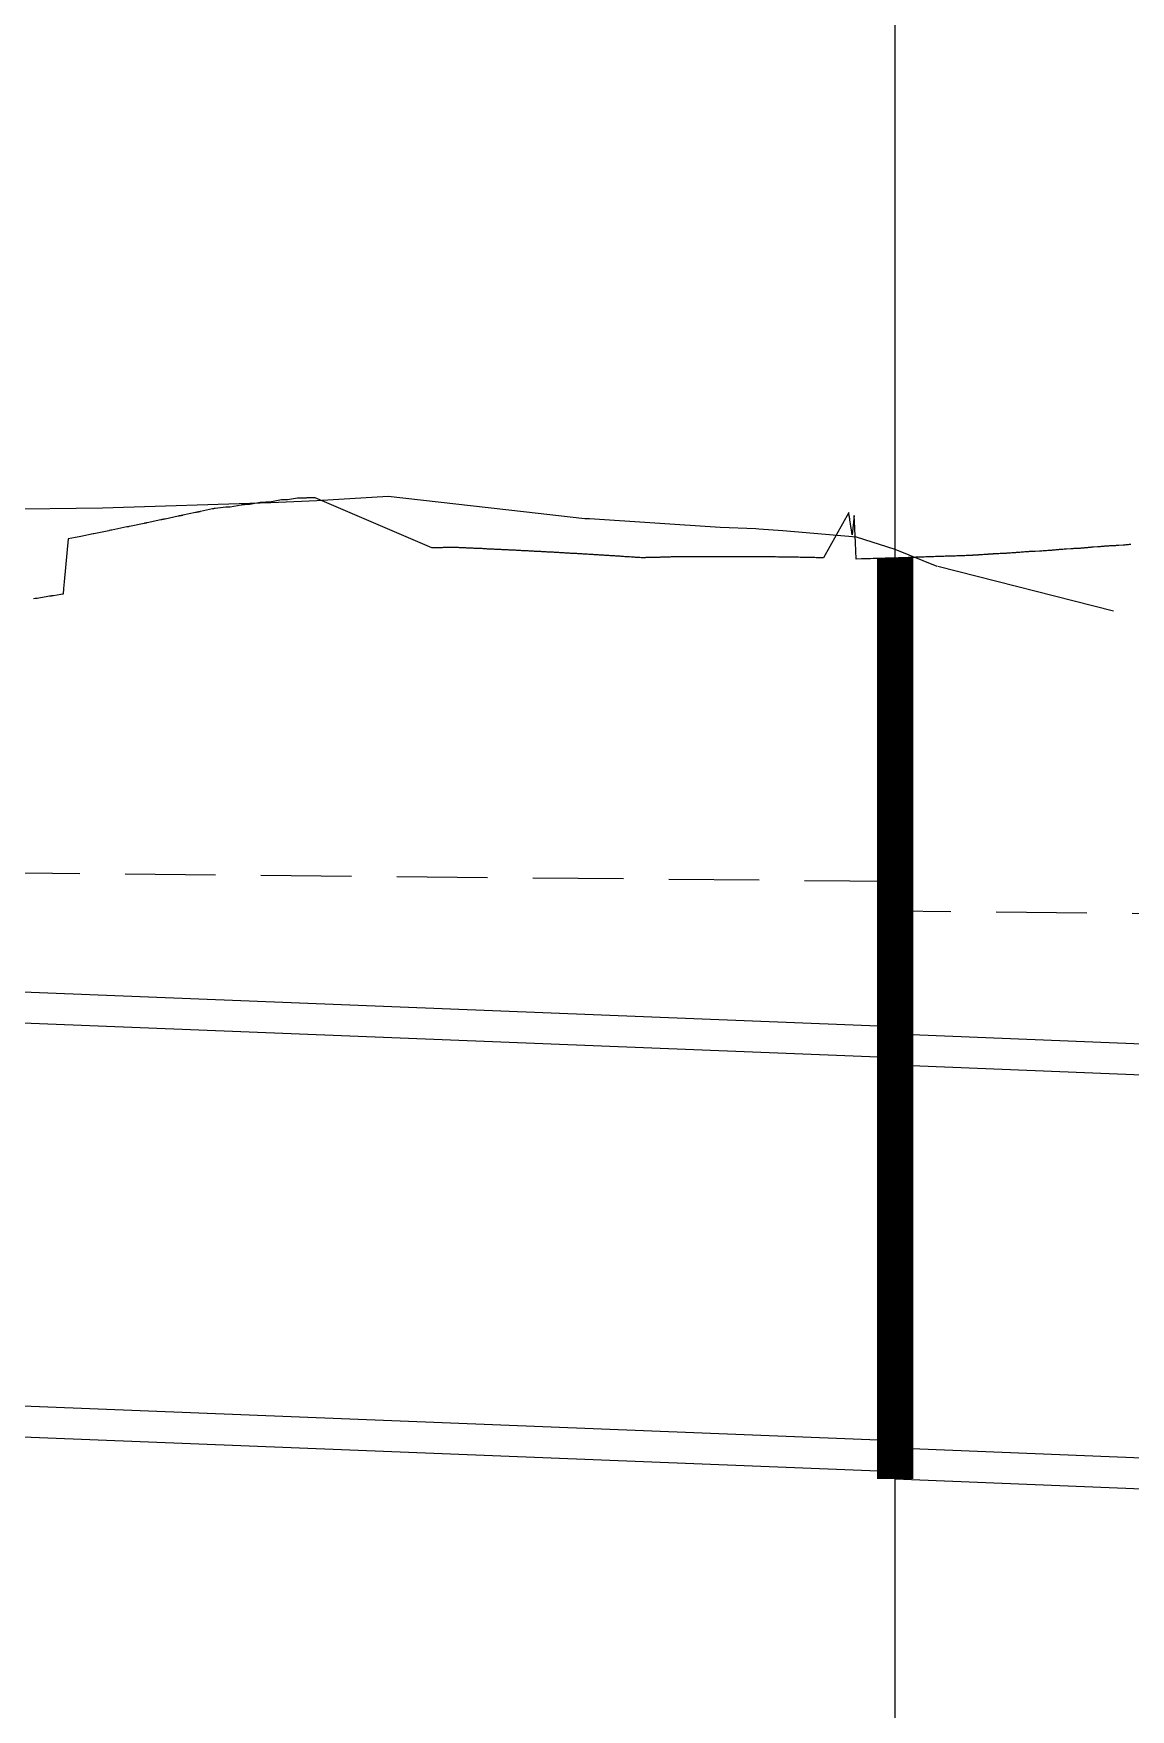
# Model space of a CAD drawing. Header units: metres. Extents: x 27 to 1668, y 87 to 577.
# Drawn here: x 576.89 to 607.15, y 323.75 to 370 of the extents above; entities that cross this region are included whole.
import ezdxf

# ---------------------------------------------------------------- set-up
doc = ezdxf.new("R2010")
doc.units = ezdxf.units.M
doc.linetypes.add('DASHED', pattern=[7.5, 5, -2.5])
doc.linetypes.add('HIDDEN', pattern=[3.75, 2.5, -1.25])
for name, color, linetype in [('c_Profile_design', 2, 'Continuous'), ('c_profile_existing', 251, 'DASHED'), ('c_swd_hgl', 150, 'HIDDEN'), ('C_SWD_PIPE_CL', 5, 'Continuous'), ('c_swd_pit', 5, 'Continuous'), ('C_TEXT_TABLE', 1, 'Continuous'), ('XREF', 7, 'Continuous')]:
    doc.layers.add(name, color=color, linetype=linetype)

# ---------------------------------------------------------------- blocks, each defined once
blk = doc.blocks.new('XD_SWD LS')
at = {"layer": 'c_Profile_design'}
for p, q in [((583.142, 357.056), (582.86, 357.001)), ((583.159, 357.056), (583.142, 357.056)), ((583.177, 357.056), (583.159, 357.056)), ((583.194, 357.056), (583.177, 357.056)), ((583.211, 357.056), (583.194, 357.056)), ((583.229, 357.057), (583.211, 357.056)), ((583.246, 357.057), (583.229, 357.057)), ((583.303, 357.068), (583.246, 357.057)), ((583.32, 357.068), (583.303, 357.068)), ((583.338, 357.068), (583.32, 357.068)), ((583.356, 357.068), (583.338, 357.068)), ((583.373, 357.069), (583.356, 357.068)), ((583.391, 357.069), (583.373, 357.069)), ((583.408, 357.069), (583.391, 357.069)), ((583.729, 357.129), (583.408, 357.069)), ((583.748, 357.129), (583.729, 357.129)), ((583.767, 357.13), (583.748, 357.129)), ((583.786, 357.13), (583.767, 357.13)), ((583.806, 357.13), (583.786, 357.13)), ((583.825, 357.13), (583.806, 357.13)), ((583.844, 357.13), (583.825, 357.13)), ((583.863, 357.131), (583.844, 357.13)), ((583.882, 357.131), (583.863, 357.131)), ((583.901, 357.131), (583.882, 357.131)), ((584.171, 357.18), (583.901, 357.131)), ((584.191, 357.18), (584.171, 357.18)), ((584.211, 357.18), (584.191, 357.18)), ((584.231, 357.18), (584.211, 357.18)), ((584.252, 357.181), (584.231, 357.18)), ((584.272, 357.181), (584.252, 357.181)), ((584.292, 357.181), (584.272, 357.181)), ((584.312, 357.181), (584.292, 357.181)), ((584.333, 357.182), (584.312, 357.181)), ((584.353, 357.182), (584.333, 357.182)), ((584.373, 357.182), (584.353, 357.182)), ((584.394, 357.182), (584.373, 357.182)), ((584.414, 357.182), (584.394, 357.182)), ((584.434, 357.183), (584.414, 357.182)), ((584.455, 357.183), (584.434, 357.183)), ((584.475, 357.183), (584.455, 357.183)), ((584.495, 357.183), (584.475, 357.183)), ((584.516, 357.184), (584.495, 357.183)), ((584.536, 357.184), (584.516, 357.184)), ((584.556, 357.184), (584.536, 357.184)), ((584.577, 357.184), (584.556, 357.184)), ((584.597, 357.184), (584.577, 357.184)), ((584.618, 357.185), (584.597, 357.184)), ((584.638, 357.185), (584.618, 357.185)), ((584.658, 357.185), (584.638, 357.185)), ((587.882, 355.81), (584.658, 357.185)), ((580.453, 356.589), (580.444, 356.587)), ((580.463, 356.59), (580.453, 356.589)), ((580.472, 356.592), (580.463, 356.59)), ((580.482, 356.594), (580.472, 356.592)), ((580.491, 356.596), (580.482, 356.594)), ((580.501, 356.598), (580.491, 356.596)), ((580.51, 356.6), (580.501, 356.598)), ((580.519, 356.602), (580.51, 356.6)), ((580.88, 356.679), (580.519, 356.602)), ((580.891, 356.681), (580.88, 356.679)), ((580.902, 356.683), (580.891, 356.681)), ((580.913, 356.686), (580.902, 356.683)), ((580.924, 356.688), (580.913, 356.686)), ((580.935, 356.69), (580.924, 356.688)), ((580.946, 356.692), (580.935, 356.69)), ((580.957, 356.694), (580.946, 356.692)), ((580.968, 356.697), (580.957, 356.694)), ((580.979, 356.699), (580.968, 356.697)), ((580.989, 356.701), (580.979, 356.699)), ((581, 356.703), (580.989, 356.701)), ((581.011, 356.705), (581, 356.703)), ((581.356, 356.78), (581.011, 356.705)), ((581.368, 356.782), (581.356, 356.78)), ((581.381, 356.785), (581.368, 356.782)), ((581.393, 356.787), (581.381, 356.785)), ((581.405, 356.79), (581.393, 356.787)), ((581.418, 356.792), (581.405, 356.79)), ((581.43, 356.795), (581.418, 356.792)), ((581.442, 356.797), (581.43, 356.795)), ((581.454, 356.799), (581.442, 356.797)), ((581.466, 356.802), (581.454, 356.799)), ((581.478, 356.804), (581.466, 356.802)), ((581.489, 356.806), (581.478, 356.804)), ((581.501, 356.809), (581.489, 356.806)), ((581.832, 356.881), (581.501, 356.809)), ((581.845, 356.884), (581.832, 356.881)), ((581.859, 356.887), (581.845, 356.884)), ((581.872, 356.889), (581.859, 356.887)), ((581.886, 356.892), (581.872, 356.889)), ((581.899, 356.895), (581.886, 356.892)), ((582.198, 356.925), (581.899, 356.895)), ((582.213, 356.925), (582.198, 356.925)), ((582.227, 356.925), (582.213, 356.925)), ((582.241, 356.925), (582.227, 356.925)), ((582.256, 356.926), (582.241, 356.925)), ((582.27, 356.926), (582.256, 356.926)), ((582.285, 356.926), (582.27, 356.926)), ((582.299, 356.926), (582.285, 356.926)), ((582.313, 356.926), (582.299, 356.926)), ((582.619, 356.988), (582.313, 356.926)), ((582.635, 356.989), (582.619, 356.988)), ((582.651, 356.989), (582.635, 356.989)), ((582.666, 356.989), (582.651, 356.989)), ((582.682, 356.989), (582.666, 356.989)), ((582.698, 356.989), (582.682, 356.989)), ((582.714, 356.99), (582.698, 356.989)), ((582.764, 357), (582.714, 356.99)), ((582.78, 357), (582.764, 357)), ((582.796, 357), (582.78, 357)), ((582.812, 357), (582.796, 357)), ((582.828, 357), (582.812, 357)), ((582.844, 357), (582.828, 357)), ((582.86, 357.001), (582.844, 357)), ((599.381, 356.782), (598.683, 355.531)), ((599.382, 356.772), (599.381, 356.782)), ((599.384, 356.762), (599.382, 356.772)), ((599.386, 356.75), (599.384, 356.762)), ((599.388, 356.737), (599.386, 356.75)), ((599.39, 356.722), (599.388, 356.737)), ((599.393, 356.706), (599.39, 356.722)), ((599.396, 356.687), (599.393, 356.706)), ((599.4, 356.665), (599.396, 356.687)), ((599.404, 356.639), (599.4, 356.665)), ((599.409, 356.609), (599.404, 356.639)), ((599.414, 356.572), (599.409, 356.609)), ((599.535, 356.699), (599.479, 356.167)), ((599.542, 356.533), (599.535, 356.699)), ((578.536, 356.19), (578.196, 356.12)), ((578.538, 356.19), (578.536, 356.19)), ((578.54, 356.191), (578.538, 356.19)), ((578.542, 356.191), (578.54, 356.191)), ((578.544, 356.191), (578.542, 356.191)), ((578.546, 356.192), (578.544, 356.191)), ((578.548, 356.192), (578.546, 356.192)), ((578.549, 356.193), (578.548, 356.192)), ((578.551, 356.193), (578.549, 356.193)), ((578.553, 356.193), (578.551, 356.193)), ((578.555, 356.194), (578.553, 356.193)), ((578.965, 356.279), (578.555, 356.194)), ((578.969, 356.279), (578.965, 356.279)), ((578.973, 356.28), (578.969, 356.279)), ((578.977, 356.281), (578.973, 356.28)), ((578.981, 356.282), (578.977, 356.281)), ((578.986, 356.283), (578.981, 356.282)), ((578.99, 356.283), (578.986, 356.283)), ((579.022, 356.29), (578.99, 356.283)), ((579.027, 356.291), (579.022, 356.29)), ((579.031, 356.292), (579.027, 356.291)), ((579.035, 356.293), (579.031, 356.292)), ((579.039, 356.294), (579.035, 356.293)), ((579.043, 356.294), (579.039, 356.294)), ((579.047, 356.295), (579.043, 356.294)), ((579.466, 356.383), (579.047, 356.295)), ((579.472, 356.384), (579.466, 356.383)), ((579.479, 356.385), (579.472, 356.384)), ((579.485, 356.386), (579.479, 356.385)), ((579.492, 356.388), (579.485, 356.386)), ((579.498, 356.389), (579.492, 356.388)), ((579.504, 356.39), (579.498, 356.389)), ((579.51, 356.391), (579.504, 356.39)), ((579.517, 356.393), (579.51, 356.391)), ((579.523, 356.394), (579.517, 356.393)), ((579.529, 356.395), (579.523, 356.394)), ((579.535, 356.396), (579.529, 356.395)), ((579.541, 356.397), (579.535, 356.396)), ((579.939, 356.481), (579.541, 356.397)), ((579.947, 356.483), (579.939, 356.481)), ((579.955, 356.485), (579.947, 356.483)), ((579.964, 356.486), (579.955, 356.485)), ((579.972, 356.488), (579.964, 356.486)), ((579.98, 356.489), (579.972, 356.488)), ((579.988, 356.491), (579.98, 356.489)), ((579.996, 356.492), (579.988, 356.491)), ((580.004, 356.494), (579.996, 356.492)), ((580.011, 356.496), (580.004, 356.494)), ((580.019, 356.497), (580.011, 356.496)), ((580.027, 356.499), (580.019, 356.497)), ((580.404, 356.579), (580.027, 356.499)), ((580.414, 356.581), (580.404, 356.579)), ((580.424, 356.583), (580.414, 356.581)), ((580.434, 356.585), (580.424, 356.583)), ((580.444, 356.587), (580.434, 356.585)), ((599.422, 356.528), (599.414, 356.572)), ((599.431, 356.472), (599.422, 356.528)), ((599.442, 356.4), (599.431, 356.472)), ((599.458, 356.303), (599.442, 356.4)), ((599.479, 356.167), (599.458, 356.303)), ((599.567, 355.941), (599.542, 356.533)), ((577.85, 356.055), (577.735, 354.866)), ((578.053, 356.093), (577.85, 356.055)), ((578.196, 356.12), (578.053, 356.093)), ((587.906, 355.811), (587.882, 355.81)), ((587.931, 355.807), (587.906, 355.811)), ((587.954, 355.807), (587.931, 355.807)), ((587.978, 355.807), (587.954, 355.807)), ((588.001, 355.808), (587.978, 355.807)), ((588.025, 355.808), (588.001, 355.808)), ((588.048, 355.809), (588.025, 355.808)), ((588.072, 355.809), (588.048, 355.809)), ((588.096, 355.81), (588.072, 355.809)), ((588.119, 355.81), (588.096, 355.81)), ((588.143, 355.811), (588.119, 355.81)), ((588.166, 355.811), (588.143, 355.811)), ((588.19, 355.812), (588.166, 355.811)), ((588.213, 355.812), (588.19, 355.812)), ((588.237, 355.812), (588.213, 355.812)), ((588.26, 355.813), (588.237, 355.812)), ((588.284, 355.813), (588.26, 355.813)), ((588.308, 355.814), (588.284, 355.813)), ((588.331, 355.814), (588.308, 355.814)), ((588.355, 355.815), (588.331, 355.814)), ((588.379, 355.815), (588.355, 355.815)), ((588.402, 355.816), (588.379, 355.815)), ((588.426, 355.816), (588.402, 355.816)), ((588.449, 355.817), (588.426, 355.816)), ((588.473, 355.817), (588.449, 355.817)), ((588.497, 355.817), (588.473, 355.817)), ((588.52, 355.818), (588.497, 355.817)), ((588.546, 355.815), (588.52, 355.818)), ((588.57, 355.816), (588.546, 355.815)), ((588.596, 355.813), (588.57, 355.816)), ((588.62, 355.814), (588.596, 355.813)), ((588.646, 355.811), (588.62, 355.814)), ((588.67, 355.811), (588.646, 355.811)), ((588.696, 355.809), (588.67, 355.811)), ((588.719, 355.809), (588.696, 355.809)), ((588.745, 355.806), (588.719, 355.809)), ((588.769, 355.807), (588.745, 355.806)), ((588.795, 355.804), (588.769, 355.807)), ((588.819, 355.805), (588.795, 355.804)), ((588.845, 355.802), (588.819, 355.805)), ((588.868, 355.802), (588.845, 355.802)), ((588.895, 355.8), (588.868, 355.802)), ((588.918, 355.8), (588.895, 355.8)), ((588.944, 355.798), (588.918, 355.8)), ((588.968, 355.798), (588.944, 355.798)), ((588.994, 355.795), (588.968, 355.798)), ((589.018, 355.796), (588.994, 355.795)), ((589.044, 355.793), (589.018, 355.796)), ((589.067, 355.793), (589.044, 355.793)), ((589.094, 355.791), (589.067, 355.793)), ((589.117, 355.791), (589.094, 355.791)), ((589.143, 355.788), (589.117, 355.791)), ((589.167, 355.789), (589.143, 355.788)), ((589.193, 355.786), (589.167, 355.789)), ((589.216, 355.787), (589.193, 355.786)), ((589.243, 355.784), (589.216, 355.787)), ((589.266, 355.784), (589.243, 355.784)), ((589.293, 355.782), (589.266, 355.784)), ((589.316, 355.782), (589.293, 355.782)), ((589.342, 355.779), (589.316, 355.782)), ((589.369, 355.776), (589.342, 355.779)), ((589.392, 355.777), (589.369, 355.776)), ((589.419, 355.774), (589.392, 355.777)), ((589.442, 355.774), (589.419, 355.774)), ((589.469, 355.772), (589.442, 355.774)), ((589.492, 355.772), (589.469, 355.772)), ((589.519, 355.769), (589.492, 355.772)), ((589.541, 355.77), (589.519, 355.769)), ((589.568, 355.767), (589.541, 355.77)), ((589.591, 355.767), (589.568, 355.767)), ((589.618, 355.765), (589.591, 355.767)), ((589.641, 355.765), (589.618, 355.765)), ((589.668, 355.762), (589.641, 355.765)), ((589.691, 355.763), (589.668, 355.762)), ((589.718, 355.76), (589.691, 355.763)), ((589.74, 355.76), (589.718, 355.76)), ((589.768, 355.757), (589.74, 355.76)), ((589.79, 355.758), (589.768, 355.757)), ((589.817, 355.755), (589.79, 355.758)), ((589.84, 355.755), (589.817, 355.755)), ((589.867, 355.752), (589.84, 355.755)), ((589.89, 355.753), (589.867, 355.752)), ((589.917, 355.75), (589.89, 355.753)), ((589.939, 355.75), (589.917, 355.75)), ((589.967, 355.748), (589.939, 355.75)), ((589.989, 355.748), (589.967, 355.748)), ((590.016, 355.745), (589.989, 355.748)), ((590.039, 355.746), (590.016, 355.745)), ((590.066, 355.743), (590.039, 355.746)), ((590.089, 355.743), (590.066, 355.743)), ((590.116, 355.74), (590.089, 355.743)), ((590.138, 355.741), (590.116, 355.74)), ((590.166, 355.738), (590.138, 355.741)), ((590.188, 355.738), (590.166, 355.738)), ((590.216, 355.735), (590.188, 355.738)), ((590.238, 355.736), (590.216, 355.735)), ((590.265, 355.733), (590.238, 355.736)), ((590.288, 355.733), (590.265, 355.733)), ((590.315, 355.73), (590.288, 355.733)), ((590.337, 355.731), (590.315, 355.73)), ((590.365, 355.728), (590.337, 355.731)), ((590.387, 355.728), (590.365, 355.728)), ((590.415, 355.725), (590.387, 355.728)), ((590.437, 355.725), (590.415, 355.725)), ((590.465, 355.722), (590.437, 355.725)), ((590.487, 355.723), (590.465, 355.722)), ((590.514, 355.72), (590.487, 355.723)), ((590.536, 355.72), (590.514, 355.72)), ((590.564, 355.717), (590.536, 355.72)), ((590.586, 355.718), (590.564, 355.717)), ((590.614, 355.715), (590.586, 355.718)), ((590.636, 355.715), (590.614, 355.715)), ((590.664, 355.712), (590.636, 355.715)), ((590.686, 355.713), (590.664, 355.712)), ((590.713, 355.709), (590.686, 355.713)), ((590.735, 355.71), (590.713, 355.709)), ((590.763, 355.707), (590.735, 355.71)), ((590.785, 355.707), (590.763, 355.707)), ((590.813, 355.704), (590.785, 355.707)), ((590.835, 355.705), (590.813, 355.704)), ((590.863, 355.702), (590.835, 355.705)), ((590.885, 355.702), (590.863, 355.702)), ((590.913, 355.699), (590.885, 355.702)), ((590.934, 355.699), (590.913, 355.699)), ((590.962, 355.696), (590.934, 355.699)), ((590.984, 355.697), (590.962, 355.696)), ((591.012, 355.694), (590.984, 355.697)), ((591.034, 355.694), (591.012, 355.694)), ((591.062, 355.691), (591.034, 355.694)), ((591.084, 355.691), (591.062, 355.691)), ((591.112, 355.688), (591.084, 355.691)), ((591.133, 355.689), (591.112, 355.688)), ((591.162, 355.685), (591.133, 355.689)), ((591.183, 355.686), (591.162, 355.685)), ((591.211, 355.683), (591.183, 355.686)), ((591.233, 355.683), (591.211, 355.683)), ((591.261, 355.68), (591.233, 355.683)), ((591.282, 355.68), (591.261, 355.68)), ((591.311, 355.677), (591.282, 355.68)), ((591.332, 355.678), (591.311, 355.677)), ((591.361, 355.674), (591.332, 355.678)), ((591.382, 355.675), (591.361, 355.674)), ((591.41, 355.672), (591.382, 355.675)), ((591.432, 355.672), (591.41, 355.672)), ((591.46, 355.669), (591.432, 355.672)), ((591.481, 355.669), (591.46, 355.669)), ((591.51, 355.666), (591.481, 355.669)), ((591.531, 355.666), (591.51, 355.666)), ((591.56, 355.663), (591.531, 355.666)), ((591.581, 355.664), (591.56, 355.663)), ((591.61, 355.66), (591.581, 355.664)), ((599.583, 355.5), (599.567, 355.941)), ((603.848, 355.663), (603.831, 355.661)), ((603.882, 355.665), (603.848, 355.663)), ((603.899, 355.667), (603.882, 355.665)), ((603.933, 355.668), (603.899, 355.667)), ((603.951, 355.671), (603.933, 355.668)), ((603.985, 355.672), (603.951, 355.671)), ((604.002, 355.674), (603.985, 355.672)), ((604.036, 355.676), (604.002, 355.674)), ((604.053, 355.678), (604.036, 355.676)), ((604.087, 355.68), (604.053, 355.678)), ((604.105, 355.682), (604.087, 355.68)), ((604.138, 355.684), (604.105, 355.682)), ((604.156, 355.686), (604.138, 355.684)), ((604.189, 355.688), (604.156, 355.686)), ((604.207, 355.69), (604.189, 355.688)), ((604.24, 355.692), (604.207, 355.69)), ((604.259, 355.694), (604.24, 355.692)), ((604.292, 355.695), (604.259, 355.694)), ((604.31, 355.698), (604.292, 355.695)), ((604.343, 355.699), (604.31, 355.698)), ((604.361, 355.702), (604.343, 355.699)), ((604.394, 355.703), (604.361, 355.702)), ((604.426, 355.705), (604.394, 355.703)), ((604.459, 355.706), (604.426, 355.705)), ((604.491, 355.708), (604.459, 355.706)), ((604.523, 355.709), (604.491, 355.708)), ((604.649, 355.715), (604.523, 355.709)), ((604.68, 355.717), (604.649, 355.715)), ((604.711, 355.718), (604.68, 355.717)), ((604.742, 355.72), (604.711, 355.718)), ((604.773, 355.721), (604.742, 355.72)), ((604.792, 355.724), (604.773, 355.721)), ((604.823, 355.725), (604.792, 355.724)), ((604.842, 355.728), (604.823, 355.725)), ((604.873, 355.729), (604.842, 355.728)), ((604.892, 355.732), (604.873, 355.729)), ((604.923, 355.733), (604.892, 355.732)), ((604.942, 355.736), (604.923, 355.733)), ((604.972, 355.737), (604.942, 355.736)), ((604.992, 355.74), (604.972, 355.737)), ((605.022, 355.742), (604.992, 355.74)), ((605.042, 355.744), (605.022, 355.742)), ((605.072, 355.746), (605.042, 355.744)), ((605.091, 355.748), (605.072, 355.746)), ((605.122, 355.75), (605.091, 355.748)), ((605.141, 355.753), (605.122, 355.75)), ((605.171, 355.754), (605.141, 355.753)), ((605.191, 355.757), (605.171, 355.754)), ((605.221, 355.758), (605.191, 355.757)), ((605.241, 355.761), (605.221, 355.758)), ((605.271, 355.763), (605.241, 355.761)), ((605.291, 355.765), (605.271, 355.763)), ((605.321, 355.767), (605.291, 355.765)), ((605.341, 355.77), (605.321, 355.767)), ((605.371, 355.771), (605.341, 355.77)), ((605.391, 355.774), (605.371, 355.771)), ((605.509, 355.78), (605.391, 355.774)), ((605.538, 355.781), (605.509, 355.78)), ((605.567, 355.783), (605.538, 355.781)), ((605.596, 355.784), (605.567, 355.783)), ((605.625, 355.785), (605.596, 355.784)), ((605.654, 355.787), (605.625, 355.785)), ((605.683, 355.788), (605.654, 355.787)), ((605.712, 355.79), (605.683, 355.788)), ((605.74, 355.791), (605.712, 355.79)), ((605.769, 355.793), (605.74, 355.791)), ((605.789, 355.795), (605.769, 355.793)), ((605.818, 355.797), (605.789, 355.795)), ((605.838, 355.8), (605.818, 355.797)), ((605.867, 355.801), (605.838, 355.8)), ((605.887, 355.804), (605.867, 355.801)), ((605.916, 355.806), (605.887, 355.804)), ((605.936, 355.808), (605.916, 355.806)), ((605.965, 355.81), (605.936, 355.808)), ((605.985, 355.813), (605.965, 355.81)), ((606.014, 355.814), (605.985, 355.813)), ((606.034, 355.817), (606.014, 355.814)), ((606.063, 355.819), (606.034, 355.817)), ((606.083, 355.822), (606.063, 355.819)), ((606.112, 355.823), (606.083, 355.822)), ((606.132, 355.826), (606.112, 355.823)), ((606.245, 355.832), (606.132, 355.826)), ((606.273, 355.833), (606.245, 355.832)), ((606.294, 355.836), (606.273, 355.833)), ((606.322, 355.837), (606.294, 355.836)), ((606.343, 355.84), (606.322, 355.837)), ((606.371, 355.842), (606.343, 355.84)), ((606.392, 355.845), (606.371, 355.842)), ((606.42, 355.846), (606.392, 355.845)), ((606.441, 355.849), (606.42, 355.846)), ((606.469, 355.851), (606.441, 355.849)), ((606.49, 355.854), (606.469, 355.851)), ((606.518, 355.855), (606.49, 355.854)), ((606.546, 355.856), (606.518, 355.855)), ((606.574, 355.858), (606.546, 355.856)), ((606.602, 355.859), (606.574, 355.858)), ((606.63, 355.861), (606.602, 355.859)), ((606.657, 355.862), (606.63, 355.861)), ((606.685, 355.863), (606.657, 355.862)), ((606.713, 355.865), (606.685, 355.863)), ((606.741, 355.866), (606.713, 355.865)), ((606.762, 355.869), (606.741, 355.866)), ((606.789, 355.871), (606.762, 355.869)), ((606.81, 355.874), (606.789, 355.871)), ((606.838, 355.875), (606.81, 355.874)), ((606.949, 355.881), (606.838, 355.875)), ((606.977, 355.882), (606.949, 355.881)), ((606.998, 355.885), (606.977, 355.882)), ((607.025, 355.886), (606.998, 355.885)), ((607.046, 355.889), (607.025, 355.886)), ((607.068, 355.892), (607.046, 355.889)), ((607.095, 355.894), (607.068, 355.892)), ((607.116, 355.897), (607.095, 355.894)), ((607.144, 355.898), (607.116, 355.897)), ((607.165, 355.901), (607.144, 355.898)), ((591.631, 355.661), (591.61, 355.66)), ((591.659, 355.658), (591.631, 355.661)), ((591.68, 355.658), (591.659, 355.658)), ((591.709, 355.655), (591.68, 355.658)), ((591.73, 355.655), (591.709, 355.655)), ((591.759, 355.652), (591.73, 355.655)), ((591.78, 355.652), (591.759, 355.652)), ((591.809, 355.649), (591.78, 355.652)), ((591.83, 355.649), (591.809, 355.649)), ((591.858, 355.646), (591.83, 355.649)), ((591.879, 355.647), (591.858, 355.646)), ((591.908, 355.643), (591.879, 355.647)), ((591.929, 355.644), (591.908, 355.643)), ((591.958, 355.64), (591.929, 355.644)), ((591.979, 355.641), (591.958, 355.64)), ((592.008, 355.637), (591.979, 355.641)), ((592.029, 355.638), (592.008, 355.637)), ((592.058, 355.634), (592.029, 355.638)), ((592.078, 355.635), (592.058, 355.634)), ((592.107, 355.631), (592.078, 355.635)), ((592.128, 355.632), (592.107, 355.631)), ((592.157, 355.628), (592.128, 355.632)), ((592.178, 355.629), (592.157, 355.628)), ((592.207, 355.625), (592.178, 355.629)), ((592.227, 355.626), (592.207, 355.625)), ((592.257, 355.622), (592.227, 355.626)), ((592.277, 355.623), (592.257, 355.622)), ((592.307, 355.619), (592.277, 355.623)), ((592.327, 355.62), (592.307, 355.619)), ((592.356, 355.616), (592.327, 355.62)), ((592.377, 355.617), (592.356, 355.616)), ((592.406, 355.613), (592.377, 355.617)), ((592.426, 355.614), (592.406, 355.613)), ((592.456, 355.61), (592.426, 355.614)), ((592.476, 355.611), (592.456, 355.61)), ((592.506, 355.607), (592.476, 355.611)), ((592.526, 355.608), (592.506, 355.607)), ((592.555, 355.604), (592.526, 355.608)), ((592.576, 355.605), (592.555, 355.604)), ((592.605, 355.601), (592.576, 355.605)), ((592.625, 355.602), (592.605, 355.601)), ((592.655, 355.598), (592.625, 355.602)), ((592.675, 355.598), (592.655, 355.598)), ((592.705, 355.595), (592.675, 355.598)), ((592.725, 355.595), (592.705, 355.595)), ((592.755, 355.592), (592.725, 355.595)), ((592.775, 355.592), (592.755, 355.592)), ((592.804, 355.589), (592.775, 355.592)), ((592.824, 355.589), (592.804, 355.589)), ((592.854, 355.586), (592.824, 355.589)), ((592.874, 355.586), (592.854, 355.586)), ((592.904, 355.582), (592.874, 355.586)), ((592.924, 355.583), (592.904, 355.582)), ((592.954, 355.579), (592.924, 355.583)), ((592.973, 355.58), (592.954, 355.579)), ((593.003, 355.576), (592.973, 355.58)), ((593.023, 355.576), (593.003, 355.576)), ((593.053, 355.573), (593.023, 355.576)), ((593.073, 355.573), (593.053, 355.573)), ((593.103, 355.569), (593.073, 355.573)), ((593.123, 355.57), (593.103, 355.569)), ((593.153, 355.566), (593.123, 355.57)), ((593.172, 355.567), (593.153, 355.566)), ((593.203, 355.563), (593.172, 355.567)), ((593.222, 355.563), (593.203, 355.563)), ((593.252, 355.56), (593.222, 355.563)), ((593.272, 355.56), (593.252, 355.56)), ((593.302, 355.556), (593.272, 355.56)), ((593.322, 355.557), (593.302, 355.556)), ((593.352, 355.553), (593.322, 355.557)), ((593.371, 355.554), (593.352, 355.553)), ((593.402, 355.55), (593.371, 355.554)), ((593.421, 355.55), (593.402, 355.55)), ((593.451, 355.546), (593.421, 355.55)), ((593.471, 355.547), (593.451, 355.546)), ((593.501, 355.543), (593.471, 355.547)), ((593.52, 355.544), (593.501, 355.543)), ((593.551, 355.54), (593.52, 355.544)), ((593.57, 355.54), (593.551, 355.54)), ((593.601, 355.536), (593.57, 355.54)), ((593.62, 355.537), (593.601, 355.536)), ((593.651, 355.533), (593.62, 355.537)), ((593.67, 355.533), (593.651, 355.533)), ((593.689, 355.534), (593.67, 355.533)), ((593.708, 355.534), (593.689, 355.534)), ((593.727, 355.535), (593.708, 355.534)), ((593.746, 355.535), (593.727, 355.535)), ((593.765, 355.535), (593.746, 355.535)), ((593.784, 355.536), (593.765, 355.535)), ((593.803, 355.536), (593.784, 355.536)), ((593.822, 355.537), (593.803, 355.536)), ((593.841, 355.537), (593.822, 355.537)), ((593.86, 355.538), (593.841, 355.537)), ((593.879, 355.538), (593.86, 355.538)), ((593.899, 355.538), (593.879, 355.538)), ((593.918, 355.539), (593.899, 355.538)), ((593.937, 355.539), (593.918, 355.539)), ((593.956, 355.54), (593.937, 355.539)), ((593.975, 355.54), (593.956, 355.54)), ((593.994, 355.54), (593.975, 355.54)), ((594.013, 355.541), (593.994, 355.54)), ((594.033, 355.541), (594.013, 355.541)), ((594.052, 355.542), (594.033, 355.541)), ((594.071, 355.542), (594.052, 355.542)), ((594.09, 355.543), (594.071, 355.542)), ((594.109, 355.543), (594.09, 355.543)), ((594.129, 355.543), (594.109, 355.543)), ((594.148, 355.544), (594.129, 355.543)), ((594.167, 355.544), (594.148, 355.544)), ((594.186, 355.545), (594.167, 355.544)), ((594.205, 355.545), (594.186, 355.545)), ((594.225, 355.545), (594.205, 355.545)), ((594.244, 355.546), (594.225, 355.545)), ((594.263, 355.546), (594.244, 355.546)), ((594.283, 355.547), (594.263, 355.546)), ((594.302, 355.547), (594.283, 355.547)), ((594.332, 355.549), (594.302, 355.547)), ((594.352, 355.549), (594.332, 355.549)), ((594.382, 355.55), (594.352, 355.549)), ((594.401, 355.551), (594.382, 355.55)), ((594.432, 355.552), (594.401, 355.551)), ((594.451, 355.553), (594.432, 355.552)), ((594.481, 355.554), (594.451, 355.553)), ((594.501, 355.555), (594.481, 355.554)), ((594.531, 355.556), (594.501, 355.555)), ((596.404, 355.562), (594.531, 355.556)), ((596.42, 355.562), (596.404, 355.562)), ((596.454, 355.562), (596.42, 355.562)), ((596.47, 355.562), (596.454, 355.562)), ((596.503, 355.561), (596.47, 355.562)), ((596.519, 355.562), (596.503, 355.561)), ((596.553, 355.561), (596.519, 355.562)), ((596.568, 355.561), (596.553, 355.561)), ((596.602, 355.561), (596.568, 355.561)), ((596.618, 355.561), (596.602, 355.561)), ((596.652, 355.56), (596.618, 355.561)), ((596.667, 355.561), (596.652, 355.56)), ((596.701, 355.56), (596.667, 355.561)), ((596.716, 355.56), (596.701, 355.56)), ((596.751, 355.56), (596.716, 355.56)), ((596.766, 355.56), (596.751, 355.56)), ((596.8, 355.559), (596.766, 355.56)), ((596.815, 355.56), (596.8, 355.559)), ((596.85, 355.559), (596.815, 355.56)), ((596.864, 355.559), (596.85, 355.559)), ((596.899, 355.558), (596.864, 355.559)), ((596.914, 355.559), (596.899, 355.558)), ((596.949, 355.558), (596.914, 355.559)), ((596.963, 355.558), (596.949, 355.558)), ((596.998, 355.558), (596.963, 355.558)), ((597.012, 355.558), (596.998, 355.558)), ((597.048, 355.557), (597.012, 355.558)), ((597.062, 355.557), (597.048, 355.557)), ((597.098, 355.557), (597.062, 355.557)), ((597.111, 355.557), (597.098, 355.557)), ((597.147, 355.556), (597.111, 355.557)), ((597.161, 355.556), (597.147, 355.556)), ((597.197, 355.556), (597.161, 355.556)), ((597.21, 355.556), (597.197, 355.556)), ((597.246, 355.555), (597.21, 355.556)), ((597.259, 355.555), (597.246, 355.555)), ((597.296, 355.555), (597.259, 355.555)), ((597.309, 355.555), (597.296, 355.555)), ((597.345, 355.554), (597.309, 355.555)), ((597.358, 355.554), (597.345, 355.554)), ((597.395, 355.553), (597.358, 355.554)), ((597.407, 355.554), (597.395, 355.553)), ((597.444, 355.553), (597.407, 355.554)), ((597.457, 355.553), (597.444, 355.553)), ((597.494, 355.552), (597.457, 355.553)), ((597.506, 355.553), (597.494, 355.552)), ((597.543, 355.552), (597.506, 355.553)), ((597.555, 355.552), (597.543, 355.552)), ((597.593, 355.551), (597.555, 355.552)), ((597.605, 355.551), (597.593, 355.551)), ((597.642, 355.55), (597.605, 355.551)), ((597.654, 355.551), (597.642, 355.55)), ((597.692, 355.55), (597.654, 355.551)), ((597.703, 355.55), (597.692, 355.55)), ((597.742, 355.549), (597.703, 355.55)), ((597.752, 355.549), (597.742, 355.549)), ((597.791, 355.548), (597.752, 355.549)), ((597.802, 355.548), (597.791, 355.548)), ((597.841, 355.547), (597.802, 355.548)), ((597.851, 355.548), (597.841, 355.547)), ((597.89, 355.547), (597.851, 355.548)), ((597.9, 355.547), (597.89, 355.547)), ((597.94, 355.546), (597.9, 355.547)), ((597.95, 355.546), (597.94, 355.546)), ((597.989, 355.545), (597.95, 355.546)), ((597.999, 355.545), (597.989, 355.545)), ((598.039, 355.544), (597.999, 355.545)), ((598.048, 355.544), (598.039, 355.544)), ((598.088, 355.543), (598.048, 355.544)), ((598.098, 355.543), (598.088, 355.543)), ((598.138, 355.542), (598.098, 355.543)), ((598.147, 355.543), (598.138, 355.542)), ((598.187, 355.541), (598.147, 355.543)), ((598.196, 355.542), (598.187, 355.541)), ((598.237, 355.54), (598.196, 355.542)), ((598.245, 355.541), (598.237, 355.54)), ((598.286, 355.539), (598.245, 355.541)), ((598.295, 355.54), (598.286, 355.539)), ((598.336, 355.538), (598.295, 355.54)), ((598.344, 355.539), (598.336, 355.538)), ((598.386, 355.537), (598.344, 355.539)), ((598.393, 355.538), (598.386, 355.537)), ((598.435, 355.536), (598.393, 355.538)), ((598.443, 355.537), (598.435, 355.536)), ((598.485, 355.535), (598.443, 355.537)), ((598.492, 355.535), (598.485, 355.535)), ((598.534, 355.534), (598.492, 355.535)), ((598.541, 355.534), (598.534, 355.534)), ((598.584, 355.533), (598.541, 355.534)), ((598.59, 355.533), (598.584, 355.533)), ((598.633, 355.532), (598.59, 355.533)), ((598.64, 355.532), (598.633, 355.532)), ((598.683, 355.531), (598.64, 355.532)), ((599.585, 355.497), (599.583, 355.5)), ((599.586, 355.495), (599.585, 355.497)), ((599.588, 355.492), (599.586, 355.495)), ((599.733, 355.502), (599.588, 355.492)), ((599.814, 355.503), (599.733, 355.502)), ((599.816, 355.503), (599.814, 355.503)), ((599.896, 355.504), (599.816, 355.503)), ((599.899, 355.505), (599.896, 355.504)), ((599.978, 355.506), (599.899, 355.505)), ((599.982, 355.507), (599.978, 355.506)), ((600.06, 355.508), (599.982, 355.507)), ((600.065, 355.509), (600.06, 355.508)), ((600.142, 355.511), (600.065, 355.509)), ((600.148, 355.512), (600.142, 355.511)), ((600.224, 355.513), (600.148, 355.512)), ((600.231, 355.515), (600.224, 355.513)), ((600.306, 355.516), (600.231, 355.515)), ((600.314, 355.517), (600.306, 355.516)), ((600.389, 355.518), (600.314, 355.517)), ((600.397, 355.518), (600.389, 355.518)), ((600.471, 355.52), (600.397, 355.518)), ((600.48, 355.52), (600.471, 355.52)), ((600.553, 355.521), (600.48, 355.52)), ((600.563, 355.521), (600.553, 355.521)), ((600.635, 355.523), (600.563, 355.521)), ((600.646, 355.523), (600.635, 355.523)), ((600.664, 355.523), (600.646, 355.523)), ((600.699, 355.525), (600.664, 355.523)), ((600.706, 355.525), (600.699, 355.525)), ((600.753, 355.527), (600.706, 355.525)), ((600.76, 355.527), (600.753, 355.527)), ((600.806, 355.529), (600.76, 355.527)), ((600.814, 355.529), (600.806, 355.529)), ((600.86, 355.531), (600.814, 355.529)), ((600.868, 355.531), (600.86, 355.531)), ((600.914, 355.533), (600.868, 355.531)), ((600.922, 355.533), (600.914, 355.533)), ((600.968, 355.535), (600.922, 355.533)), ((600.976, 355.535), (600.968, 355.535)), ((601.021, 355.537), (600.976, 355.535)), ((601.03, 355.537), (601.021, 355.537)), ((601.075, 355.539), (601.03, 355.537)), ((601.084, 355.539), (601.075, 355.539)), ((601.129, 355.541), (601.084, 355.539)), ((601.138, 355.541), (601.129, 355.541)), ((601.183, 355.543), (601.138, 355.541)), ((601.192, 355.543), (601.183, 355.543)), ((601.237, 355.545), (601.192, 355.543)), ((601.246, 355.545), (601.237, 355.545)), ((601.29, 355.547), (601.246, 355.545)), ((601.3, 355.547), (601.29, 355.547)), ((601.344, 355.549), (601.3, 355.547)), ((601.354, 355.549), (601.344, 355.549)), ((601.398, 355.55), (601.354, 355.549)), ((601.408, 355.551), (601.398, 355.55)), ((601.452, 355.552), (601.408, 355.551)), ((601.462, 355.552), (601.452, 355.552)), ((601.506, 355.554), (601.462, 355.552)), ((601.516, 355.554), (601.506, 355.554)), ((601.559, 355.556), (601.516, 355.554)), ((601.57, 355.556), (601.559, 355.556)), ((601.613, 355.558), (601.57, 355.556)), ((601.624, 355.558), (601.613, 355.558)), ((601.667, 355.56), (601.624, 355.558)), ((601.678, 355.56), (601.667, 355.56)), ((601.721, 355.562), (601.678, 355.56)), ((601.732, 355.562), (601.721, 355.562)), ((601.775, 355.564), (601.732, 355.562)), ((601.786, 355.564), (601.775, 355.564)), ((601.828, 355.565), (601.786, 355.564)), ((601.84, 355.565), (601.828, 355.565)), ((601.882, 355.567), (601.84, 355.565)), ((601.894, 355.567), (601.882, 355.567)), ((601.936, 355.569), (601.894, 355.567)), ((601.948, 355.569), (601.936, 355.569)), ((601.99, 355.571), (601.948, 355.569)), ((602.002, 355.571), (601.99, 355.571)), ((602.044, 355.573), (602.002, 355.571)), ((602.056, 355.573), (602.044, 355.573)), ((602.097, 355.574), (602.056, 355.573)), ((602.11, 355.574), (602.097, 355.574)), ((602.151, 355.576), (602.11, 355.574)), ((602.164, 355.576), (602.151, 355.576)), ((602.205, 355.578), (602.164, 355.576)), ((602.218, 355.578), (602.205, 355.578)), ((602.259, 355.58), (602.218, 355.578)), ((602.272, 355.58), (602.259, 355.58)), ((602.313, 355.581), (602.272, 355.58)), ((602.326, 355.581), (602.313, 355.581)), ((602.367, 355.583), (602.326, 355.581)), ((602.38, 355.583), (602.367, 355.583)), ((602.42, 355.585), (602.38, 355.583)), ((602.434, 355.585), (602.42, 355.585)), ((602.474, 355.586), (602.434, 355.585)), ((602.514, 355.588), (602.474, 355.586)), ((602.528, 355.588), (602.514, 355.588)), ((602.568, 355.59), (602.528, 355.588)), ((602.582, 355.59), (602.568, 355.59)), ((602.622, 355.591), (602.582, 355.59)), ((602.661, 355.593), (602.622, 355.591)), ((602.7, 355.594), (602.661, 355.593)), ((602.739, 355.596), (602.7, 355.594)), ((602.753, 355.598), (602.739, 355.596)), ((602.792, 355.599), (602.753, 355.598)), ((602.806, 355.601), (602.792, 355.599)), ((602.845, 355.602), (602.806, 355.601)), ((602.86, 355.604), (602.845, 355.602)), ((602.898, 355.606), (602.86, 355.604)), ((602.913, 355.608), (602.898, 355.606)), ((602.951, 355.609), (602.913, 355.608)), ((602.966, 355.611), (602.951, 355.609)), ((603.004, 355.612), (602.966, 355.611)), ((603.019, 355.614), (603.004, 355.612)), ((603.057, 355.616), (603.019, 355.614)), ((603.072, 355.618), (603.057, 355.616)), ((603.109, 355.619), (603.072, 355.618)), ((603.125, 355.621), (603.109, 355.619)), ((603.162, 355.623), (603.125, 355.621)), ((603.178, 355.625), (603.162, 355.623)), ((603.215, 355.626), (603.178, 355.625)), ((603.231, 355.628), (603.215, 355.626)), ((603.268, 355.63), (603.231, 355.628)), ((603.303, 355.631), (603.268, 355.63)), ((603.319, 355.633), (603.303, 355.631)), ((603.354, 355.635), (603.319, 355.633)), ((603.37, 355.637), (603.354, 355.635)), ((603.405, 355.638), (603.37, 355.637)), ((603.421, 355.64), (603.405, 355.638)), ((603.456, 355.642), (603.421, 355.64)), ((603.491, 355.643), (603.456, 355.642)), ((603.525, 355.645), (603.491, 355.643)), ((603.559, 355.646), (603.525, 355.645)), ((603.593, 355.648), (603.559, 355.646)), ((603.627, 355.649), (603.593, 355.648)), ((603.661, 355.651), (603.627, 355.649)), ((603.694, 355.652), (603.661, 355.651)), ((603.729, 355.653), (603.694, 355.652)), ((603.745, 355.656), (603.729, 355.653)), ((603.78, 355.657), (603.745, 355.656)), ((603.797, 355.659), (603.78, 355.657)), ((603.831, 355.661), (603.797, 355.659)), ((577.735, 354.866), (577.721, 354.684)), ((576.892, 354.397), (576.89, 354.396)), ((576.94, 354.405), (576.892, 354.397)), ((576.989, 354.413), (576.94, 354.405)), ((577.038, 354.421), (576.989, 354.413)), ((577.087, 354.429), (577.038, 354.421)), ((577.136, 354.437), (577.087, 354.429)), ((577.186, 354.445), (577.136, 354.437)), ((577.235, 354.453), (577.186, 354.445)), ((577.285, 354.461), (577.235, 354.453)), ((577.286, 354.461), (577.285, 354.461)), ((577.336, 354.469), (577.286, 354.461)), ((577.337, 354.469), (577.336, 354.469)), ((577.387, 354.477), (577.337, 354.469)), ((577.388, 354.478), (577.387, 354.477)), ((577.438, 354.486), (577.388, 354.478)), ((577.64, 354.517), (577.438, 354.486)), ((577.691, 354.525), (577.64, 354.517)), ((577.708, 354.528), (577.691, 354.525)), ((577.691, 354.525), (577.691, 354.525)), ((577.721, 354.684), (577.708, 354.528))]:
    blk.add_line(p, q, dxfattribs=at)
at = {"layer": 'c_profile_existing'}
for p, q in [((584.703, 357.106), (583.437, 357.047)), ((586.674, 357.226), (584.703, 357.106)), ((590.408, 356.8), (586.674, 357.226)), ((578.795, 356.905), (574.772, 356.848)), ((583.437, 357.047), (578.795, 356.905)), ((592.101, 356.611), (590.408, 356.8)), ((592.23, 356.606), (592.101, 356.611)), ((595.838, 356.371), (592.23, 356.606)), ((596.818, 356.328), (595.838, 356.371)), ((596.899, 356.326), (596.818, 356.328)), ((597.567, 356.276), (596.899, 356.326)), ((599.597, 356.104), (597.567, 356.276)), ((600.664, 355.758), (599.597, 356.104)), ((601.823, 355.294), (600.664, 355.758)), ((613.951, 352.205), (601.823, 355.294))]:
    blk.add_line(p, q, dxfattribs=at)
at = {"layer": 'c_swd_hgl'}
for p, q in [((600.664, 346.597), (571.603, 346.875)), ((600.464, 345.78), (600.464, 346.597)), ((600.664, 345.78), (600.664, 346.597)), ((632.199, 345.473), (600.664, 345.78)), ((600.664, 345.78), (600.664, 345.78))]:
    blk.add_line(p, q, dxfattribs=at)
at = {"layer": 'C_SWD_PIPE_CL'}
for p, q in [((600.664, 342.585), (571.603, 343.745)), ((600.664, 341.73), (571.603, 342.89)), ((632.199, 341.125), (600.664, 342.386)), ((632.199, 340.27), (600.664, 341.531)), ((600.664, 331.16), (571.603, 332.32)), ((600.664, 330.305), (571.603, 331.465)), ((632.199, 329.7), (600.664, 330.961)), ((632.199, 328.845), (600.664, 330.106))]:
    blk.add_line(p, q, dxfattribs=at)
at = {"layer": 'c_swd_pit', "flags": 128}
blk.add_lwpolyline([(600.664, 355.523, 1, 1, 0), (600.664, 330.106, 1, 1, 0)], format="xyseb", dxfattribs=at)
blk.add_lwpolyline([(600.664, 355.523, 1, 1, 0), (600.664, 330.106, 1, 1, 0)], format="xyseb", dxfattribs=at)
at = {"layer": 'C_TEXT_TABLE'}
blk.add_line((600.664, 285), (600.664, 460), dxfattribs=at)
blk.add_line((600.664, 285), (600.664, 460), dxfattribs=at)
blk.add_line((600.664, 285), (600.664, 460), dxfattribs=at)
blk.add_line((600.664, 285), (600.664, 460), dxfattribs=at)

msp = doc.modelspace()

# ---------------------------------------------------------------- block references
at = {"layer": 'XREF'}
msp.add_blockref('XD_SWD LS', (0, 0), dxfattribs=at)

doc.saveas('drawing.dxf')
